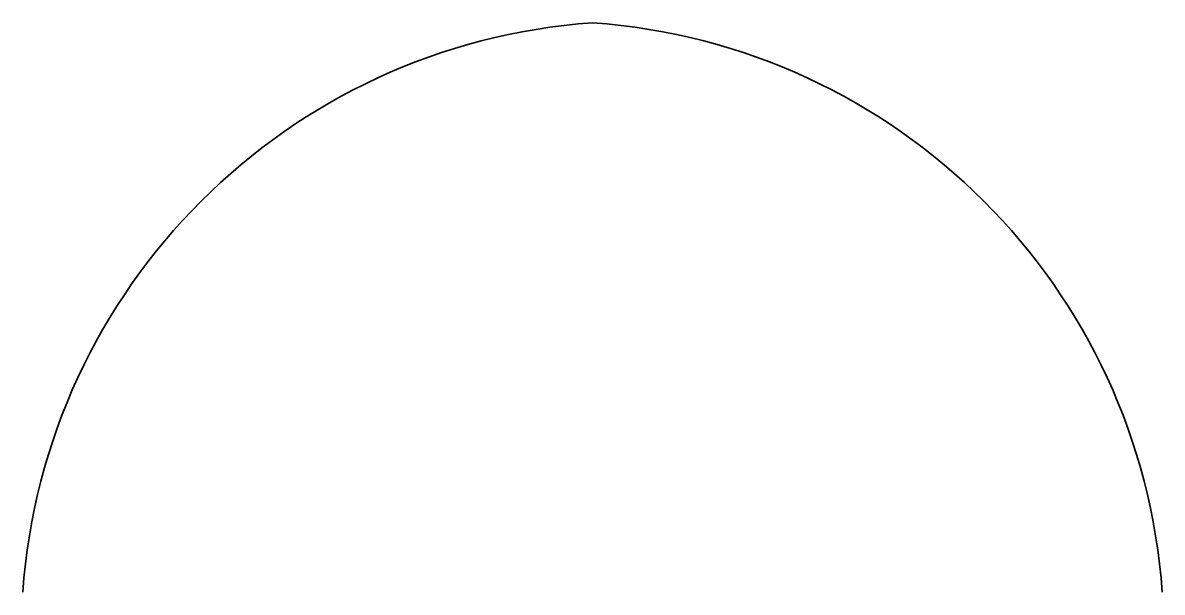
# Model space of a CAD drawing. Header units: millimetres. Extents: x -2.04 to 2.04, y 0 to 2.04.
import ezdxf

# ---------------------------------------------------------------- set-up
doc = ezdxf.new("R2010")
doc.units = ezdxf.units.MM
doc.layers.add('粗实线层', color=7, linetype='Continuous', lineweight=35)

msp = doc.modelspace()

# ---------------------------------------------------------------- linework, layer by layer
at = {"layer": '粗实线层'}
for centre, start, end in [((0.1545, -0.1545), 94.0216, 175.9784), ((-0.1545, -0.1545), 4.0216, 85.9784)]:
    msp.add_arc(centre, 2.203, start, end, dxfattribs=at)

doc.saveas('drawing.dxf')
